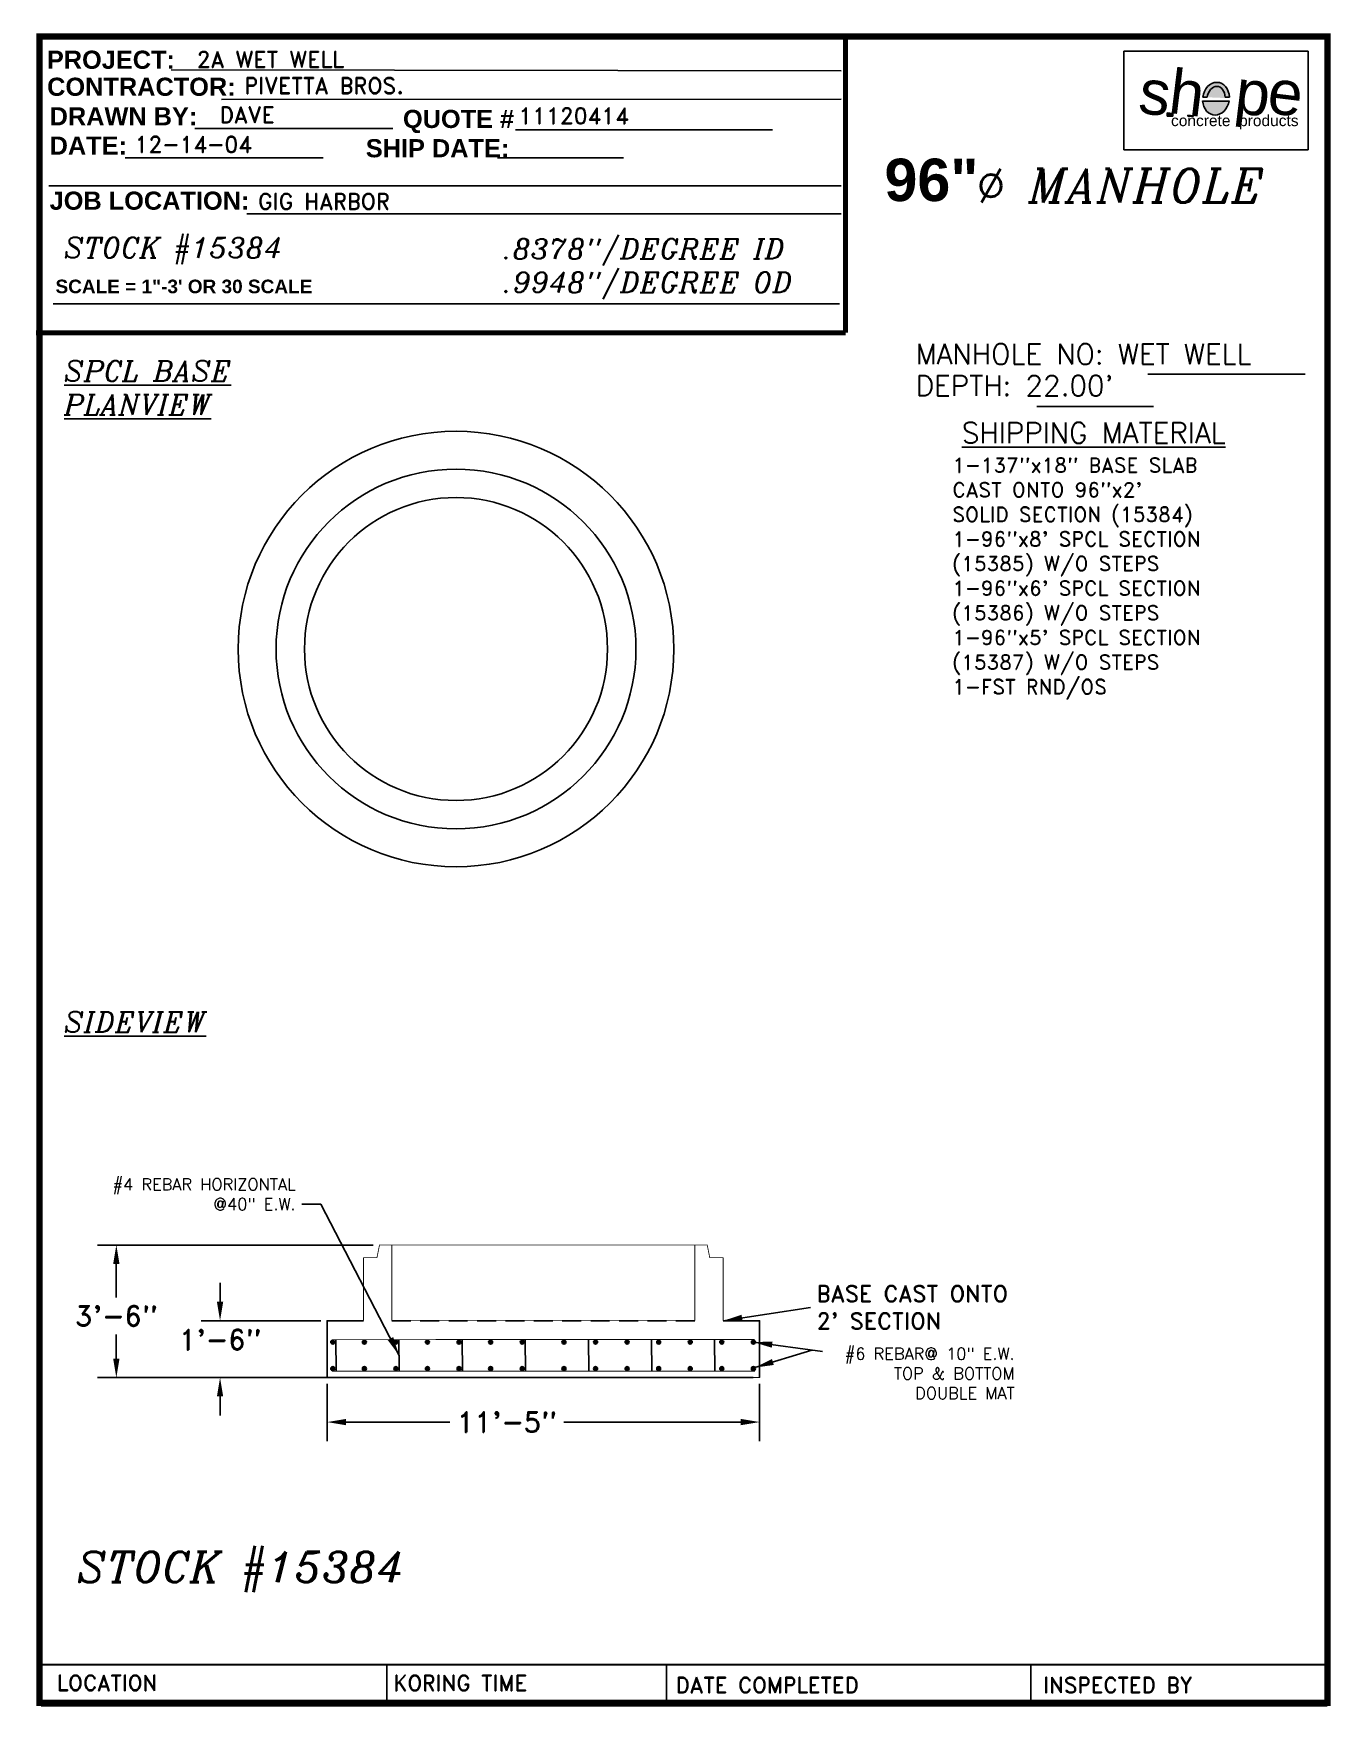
# Model space of a CAD drawing. Extents: x -389 to 2703, y -939 to 1387.
# Drawn here: x 578 to 989, y -1 to 529 of the extents above; entities that cross this region are included whole.
import ezdxf

# ---------------------------------------------------------------- set-up
doc = ezdxf.new("R2010")
doc.units = 0
doc.header["$LTSCALE"] = 24
doc.header["$MEASUREMENT"] = 0
doc.linetypes.add('HIDDEN', pattern=[0.375, 0.25, -0.125])
doc.layers.get('0').update_dxf_attribs({"linetype": 'CONTINUOUS'})
doc.layers.get('DEFPOINTS').update_dxf_attribs({"linetype": 'CONTINUOUS'})
for name, color, linetype in [('C', 7, 'CONTINUOUS'), ('DIM', 7, 'CONTINUOUS'), ('PIPE-PD', 7, 'CONTINUOUS'), ('W', 7, 'CONTINUOUS')]:
    doc.layers.add(name, color=color, linetype=linetype)
doc.styles.add('ITALICC', font='italicc', dxfattribs={"height": 4})
doc.styles.add('ROMAND', font='romand', dxfattribs={"height": 6.5})
doc.styles.add('ROMANS', font='romans', dxfattribs={"height": 6.5})
doc.styles.add('SANSSERIFBOLD', font='sasb____.pfb', dxfattribs={"height": 8})
doc.dimstyles.new('96MH', dxfattribs={"dimscale": 32, "dimtxt": 0.18, "dimasz": 0.1875, "dimexe": 0.1875, "dimexo": 0.0625, "dimgap": 0.0625, "dimtad": 0, "dimtih": 1, "dimtoh": 1, "dimzin": 12, "dimdsep": 46, "dimlunit": 4, "dimtxsty": 'ROMAND', "dimcen": 0.0625, "dimadec": 0, "dimazin": 0, "dimtfac": 1, "dimtdec": 0, "dimtofl": 0, "dimtmove": 0, "dimatfit": 1, "dimfxl": 0, "dimfrac": 2, "dimtolj": 1, "dimtzin": 12, "dimarcsym": 0})

# ---------------------------------------------------------------- blocks, each defined once
blk = doc.blocks.new('*D83')
at = {"color": 0, "lineweight": -2}
for p, q in [((671.45, 101.08), (671.45, 82.97)), ((808.45, 101.08), (808.45, 82.97)), ((677.45, 88.97), (710.29, 88.97)), ((802.45, 88.97), (746.48, 88.97))]:
    blk.add_line(p, q, dxfattribs=at)
at = {"color": 0}
for points in [[(677.45, 89.97), (677.45, 87.97), (671.45, 88.97)], [(802.45, 89.97), (802.45, 87.97), (808.45, 88.97)]]:
    blk.add_solid(points, dxfattribs=at)
at = {"layer": 'DEFPOINTS', "color": 0}
for p in [(671.45, 103.08), (808.45, 103.08), (808.45, 88.97)]:
    blk.add_point(p, dxfattribs=at)
at = {"color": 0, "insert": (728.38, 88.97), "char_height": 6.5, "attachment_point": 5, "style": 'ROMAND'}
blk.add_mtext('\\A1;11\'-5"', dxfattribs=at)
blk = doc.blocks.new('TITLEB')
for p, q in [((33.05, -10.04), (188.98, -10.28)), ((44.73, -16.98), (188.98, -16.89)), ((38.5, -23.71), (84.59, -23.71)), ((113.15, -24), (172.97, -24)), ((22.34, -30.54), (68.43, -30.54)), ((108.99, -30.54), (138.32, -30.54)), ((4.53, -37.04), (188.98, -37.04)), ((50.66, -43.55), (188.98, -43.55)), ((5.58, -64.56), (188.54, -64.56))]:
    blk.add_line(p, q)
at = {"style": 'SANSSERIFBOLD'}
for s, height, p in [('PROJECT:', 4.219, (4.1, -9.82)), ('CONTRACTOR:', 4.2188, (4.16, -16.11)), ('DRAWN BY:', 4.219, (4.74, -22.99)), ('QUOTE #', 4.219, (86.97, -23.6)), ('DATE:', 4.219, (4.74, -29.81)), ('SHIP DATE:', 4.219, (78.32, -30.42)), ('JOB LOCATION:', 4.2188, (4.74, -42.63)), ('SCALE = 1"-3\' OR 30 SCALE', 3.1641, (6.11, -62.07))]:
    blk.add_text(s, height=height, dxfattribs=at).set_placement(p)
at = {"layer": 'DIM', "style": 'ROMAND'}
blk.add_text('DAVE', height=3.75, dxfattribs=at).set_placement((44.29, -22.43))
for tag, p in [('NAME', (39, -9.52)), ('NAME', (50.05, -15.63)), ('#', (113.85, -22.65)), ('DATE', (24.53, -29.29)), ('DATE', (111.18, -29.29)), ('LOCATION', (53.22, -42.57))]:
    blk.add_attdef(tag, p, '', height=3.75, dxfattribs=at)
blk = doc.blocks.new('*D82')
at = {"color": 0, "lineweight": -2}
for p, q in [((637.53, 127.08), (637.53, 133.08)), ((669.45, 121.08), (631.53, 121.08)), ((680.95, 103.08), (631.53, 103.08)), ((637.53, 97.08), (637.53, 91.08))]:
    blk.add_line(p, q, dxfattribs=at)
at = {"color": 0}
for points in [[(636.53, 127.08), (638.53, 127.08), (637.53, 121.08)], [(636.53, 97.08), (638.53, 97.08), (637.53, 103.08)]]:
    blk.add_solid(points, dxfattribs=at)
at = {"layer": 'DEFPOINTS', "color": 0}
for p in [(671.45, 121.08), (637.53, 103.08), (682.95, 103.08)]:
    blk.add_point(p, dxfattribs=at)
at = {"color": 0, "insert": (637.53, 115.08), "char_height": 6.5, "attachment_point": 5, "style": 'ROMAND'}
blk.add_mtext('\\A1;1\'-6"', dxfattribs=at)
blk = doc.blocks.new('shope')
at = {"layer": 'C'}
h = blk.add_hatch(color=256, dxfattribs=at)
h.paths.add_polyline_path([(14.65, 12.51), (14.65, 11.35), (16.48, 11.35), (16.48, 12.27)], flags=16)
h.paths.add_polyline_path([(13.21, 31.56), (29.46, 29.57), (26.72, 7.24), (10.47, 9.23)], flags=9)
h = blk.add_hatch(color=256, dxfattribs=at)
h.paths.add_polyline_path([(21.61, 11.71), (21.61, 11.36), (23.45, 11.36), (23.45, 11.41)], flags=16)
h.paths.add_polyline_path([(13.21, 31.56), (29.46, 29.57), (26.72, 7.24), (10.47, 9.23)], flags=9)
h = blk.add_hatch(color=256, dxfattribs=at)
edge = h.paths.add_edge_path()
edge.add_ellipse((31.09, 17.24), major_axis=(-0.65, -4.14), ratio=0.722363, start_angle=103.1945, end_angle=269.7747, ccw=False)
edge.add_line((34.15, 17.72), (35.61, 17.72))
edge.add_ellipse((31.09, 17.24), major_axis=(-0.86, -5.48), ratio=0.809436, start_angle=102.3072, end_angle=272.2095)
edge.add_line((26.62, 17.72), (28.1, 17.72))
h = blk.add_hatch(color=5, dxfattribs=at)
edge = h.paths.add_edge_path()
edge.add_ellipse((31.09, 17.24), major_axis=(-0.86, -5.48), ratio=0.809436, start_angle=285.2918, end_angle=449.2249)
edge.add_line((35.52, 16.46), (26.58, 16.46))
for p, q in [((62.28, 33.32), (0, 33.32)), ((0, 33.32), (0, 0)), ((62.28, 0), (62.28, 33.32)), ((26.62, 17.72), (28.1, 17.72)), ((34.15, 17.72), (35.61, 17.72)), ((14.65, 12.51), (14.65, 11.35)), ((14.65, 12.51), (16.48, 12.27)), ((16.48, 11.35), (14.65, 11.35)), ((16.48, 12.27), (16.48, 11.35)), ((23.45, 11.41), (21.61, 11.71)), ((21.61, 11.71), (21.61, 11.36)), ((21.61, 11.36), (23.45, 11.36)), ((23.45, 11.36), (23.45, 11.41)), ((26.57, 16.46), (35.52, 16.46)), ((0, 0), (62.28, 0))]:
    blk.add_line(p, q, dxfattribs=at)
for major_axis, ratio, start_param, end_param in [((-0.86, -5.48), 0.809436, 1.785598, 4.750952), ((-0.65, -4.14), 0.722363, 1.801084, 4.708457), ((-0.86, -5.48), 0.809436, 4.979281, 7.840454)]:
    blk.add_ellipse((31.09, 17.24), major_axis=major_axis, ratio=ratio, start_param=start_param, end_param=end_param, dxfattribs=at)
at = {"layer": 'C', "char_height": 15, "width": 202.3125, "attachment_point": 1, "style": 'ROMAND'}
for s, insert, rotation in [('{\\f@Arial Unicode MS|b0|i0|c0|p34;s}', (6.26, 27.39), 353.0287), ('{\\f@Arial Unicode MS|b0|i0|c0|p34;h}', (16.48, 27.39), 353), ('{\\f@Arial Unicode MS|b0|i0|c0|p34;p}', (38.76, 27.39), 353), ('{\\f@Arial Unicode MS|b0|i0|c0|p34;e}', (49.79, 27.39), 353)]:
    blk.add_mtext(s, dxfattribs=dict(at, insert=insert, rotation=rotation))
at = {"layer": 'C', "insert": (15.9, 11.72), "char_height": 3.75, "width": 50.625, "attachment_point": 1, "style": 'ROMAND'}
blk.add_mtext('{\\f@Arial Unicode MS|b0|i0|c0|p34;concrete  products}', dxfattribs=at)
blk = doc.blocks.new('*D90')
at = {"color": 0, "lineweight": -2}
for p, q in [((686.05, 145.08), (598.67, 145.08)), ((604.67, 139.08), (604.67, 128.46)), ((604.67, 109.08), (604.67, 116.72)), ((806.45, 103.08), (598.67, 103.08))]:
    blk.add_line(p, q, dxfattribs=at)
at = {"color": 0}
for points in [[(603.67, 139.08), (605.67, 139.08), (604.67, 145.08)], [(603.67, 109.08), (605.67, 109.08), (604.67, 103.08)]]:
    blk.add_solid(points, dxfattribs=at)
at = {"layer": 'DEFPOINTS', "color": 0}
for p in [(688.05, 145.08), (604.67, 103.08), (808.45, 103.08)]:
    blk.add_point(p, dxfattribs=at)
at = {"color": 0, "insert": (604.67, 122.59), "char_height": 6.5, "attachment_point": 5, "style": 'ROMAND'}
blk.add_mtext('\\A1;3\'-6"', dxfattribs=at)

msp = doc.modelspace()

# ---------------------------------------------------------------- hatches: boundary and pattern name
for points in [[(673.87, 114.313, 1), (672.615, 114.313, 1)], [(683.87, 114.313, 1), (682.615, 114.313, 1)], [(693.87, 114.313, 1), (692.615, 114.313, 1)], [(703.87, 114.313, 1), (702.615, 114.313, 1)], [(713.87, 114.313, 1), (712.615, 114.313, 1)], [(723.87, 114.313, 1), (722.615, 114.313, 1)], [(733.87, 114.313, 1), (732.615, 114.313, 1)], [(747.105, 114.313, 1), (745.849, 114.313, 1)], [(757.105, 114.313, 1), (755.849, 114.313, 1)], [(767.105, 114.313, 1), (765.849, 114.313, 1)], [(777.105, 114.313, 1), (775.849, 114.313, 1)], [(787.105, 114.313, 1), (785.849, 114.313, 1)], [(797.105, 114.313, 1), (795.849, 114.313, 1)], [(807.105, 114.313, 1), (805.849, 114.313, 1)], [(673.87, 105.9, 1), (672.615, 105.9, 1)], [(683.87, 105.9, 1), (682.615, 105.9, 1)], [(693.87, 105.9, 1), (692.615, 105.9, 1)], [(703.87, 105.9, 1), (702.615, 105.9, 1)], [(713.87, 105.9, 1), (712.615, 105.9, 1)], [(723.87, 105.9, 1), (722.615, 105.9, 1)], [(733.87, 105.9, 1), (732.615, 105.9, 1)], [(747.105, 105.9, 1), (745.849, 105.9, 1)], [(757.105, 105.9, 1), (755.849, 105.9, 1)], [(767.105, 105.9, 1), (765.849, 105.9, 1)], [(777.105, 105.9, 1), (775.849, 105.9, 1)], [(787.105, 105.9, 1), (785.849, 105.9, 1)], [(797.105, 105.9, 1), (795.849, 105.9, 1)], [(807.105, 105.9, 1), (805.849, 105.9, 1)]]:
    msp.add_hatch(color=256).paths.add_polyline_path(points)

# ---------------------------------------------------------------- linework, layer by layer
for p, q in [((931.458, 421.081), (981.286, 421.081)), ((896.277, 410.787), (933.267, 410.787)), ((671.451, 103.076), (671.451, 121.076)), ((682.951, 121.076), (671.451, 121.076)), ((796.951, 121.076), (808.451, 121.076)), ((808.451, 103.076), (808.451, 121.076)), ((674.21, 115.093), (674.302, 105.12)), ((694.21, 115.093), (694.302, 105.12)), ((714.21, 115.093), (714.302, 105.12)), ((734.21, 115.093), (734.302, 105.12)), ((754.21, 115.093), (754.302, 105.12)), ((774.21, 115.093), (774.302, 105.12)), ((794.21, 115.093), (794.302, 105.12)), ((739.951, 103.076), (671.451, 103.076))]:
    msp.add_line(p, q)
at = {"const_width": 2}
msp.add_lwpolyline([(988.31, 0), (988.31, 528), (580.31, 528), (580.31, 0)], close=True, dxfattribs=at)
for points, const_width in [([(835.702, 527.322), (835.702, 434.23)], 1.6), ([(585.153, 434.127), (642.864, 434.127)], 0.5), ([(580.826, 12.069), (988.31, 12.069)], 0.66), ([(580.826, -0.349), (988.31, -0.349)], 1.65)]:
    msp.add_lwpolyline(points, dxfattribs=dict(const_width=const_width))
msp.add_lwpolyline([(579.223, 434.127, 1.6, 1.6, 0), (835.702, 434.127, 1.6, 1.6, 0)], format="xyseb")
for points in [[(682.951, 121.076), (671.451, 121.076), (671.451, 103.076)], [(796.951, 121.076), (808.451, 121.076), (808.451, 103.076)], [(894.341, 12.069), (894.341, -0.349)]]:
    msp.add_lwpolyline(points)
at = {"linetype": 'HIDDEN'}
msp.add_lwpolyline([(787.951, 121.076), (691.951, 121.076)], dxfattribs=at)
for centre, radius in [((712.275, 333.94), 69), ((673.242, 114.313), 0.628), ((683.242, 114.313), 0.628), ((693.242, 114.313), 0.628), ((703.242, 114.313), 0.628), ((713.242, 114.313), 0.628), ((723.242, 114.313), 0.628), ((733.242, 114.313), 0.628), ((746.477, 114.313), 0.628), ((756.477, 114.313), 0.628), ((766.477, 114.313), 0.628), ((776.477, 114.313), 0.628), ((786.477, 114.313), 0.628), ((796.477, 114.313), 0.628), ((806.477, 114.313), 0.628), ((673.242, 105.9), 0.628), ((683.242, 105.9), 0.628), ((693.242, 105.9), 0.628), ((703.242, 105.9), 0.628), ((713.242, 105.9), 0.628), ((723.242, 105.9), 0.628), ((733.242, 105.9), 0.628), ((746.477, 105.9), 0.628), ((756.477, 105.9), 0.628), ((766.477, 105.9), 0.628), ((776.477, 105.9), 0.628), ((786.477, 105.9), 0.628), ((796.477, 105.9), 0.628), ((806.477, 105.9), 0.628)]:
    msp.add_circle(centre, radius)
at = {"layer": 'PIPE-PD'}
for radius in [57, 48]:
    msp.add_circle((712.275, 333.94), radius, dxfattribs=at)
at = {"layer": 'W'}
for p, q in [((690.384, -0.349), (690.384, 12.069)), ((779.002, -0.349), (779.002, 12.069))]:
    msp.add_line(p, q, dxfattribs=at)
at = {"layer": 'W', "linetype": 'Continuous', "const_width": 0.25}
for points in [[(682.951, 141.076), (687.233, 141.076), (688.045, 145.076), (690.951, 145.076), (788.951, 145.076), (791.858, 145.076), (792.67, 141.076), (796.951, 141.076)], [(691.951, 121.076), (787.951, 121.076)]]:
    msp.add_lwpolyline(points, dxfattribs=at)
at = {"layer": 'W', "const_width": 0.3}
for points in [[(691.951, 121.076), (691.951, 145.076)], [(787.951, 121.076), (787.951, 145.076)], [(682.951, 121.076), (682.951, 141.076)], [(796.951, 121.076), (796.951, 141.076)], [(808.451, 121.076), (808.451, 103.076), (671.451, 103.076), (671.451, 121.076)], [(806.86, 115.096), (806.86, 115.096), (672.859, 115.089), (672.859, 115.089)], [(806.952, 105.124), (806.952, 105.124), (672.951, 105.116), (672.951, 105.116)]]:
    msp.add_lwpolyline(points, dxfattribs=at)

# ---------------------------------------------------------------- block references
at = {"layer": 'C', "xscale": 0.9375, "yscale": 0.9375, "zscale": 0.9375}
msp.add_blockref('shope', (923.873, 492.162), dxfattribs=at)
at = {"layer": 'W'}
ref = msp.add_blockref('TITLEB', (577.09, 531.175), dxfattribs=dict(at, xscale=1.36125, yscale=1.36125, zscale=1.36125))
ref.add_attrib('NAME', 'PIVETTA BROS.', (645.221, 509.897), dxfattribs={"layer": 'DIM', "height": 5.10469, "style": 'ROMAND'})
ref.add_attrib('LOCATION', 'GIG HARBOR', (649.535, 473.233), dxfattribs={"layer": 'DIM', "height": 5.1047, "style": 'ROMAND'})
ref.add_attrib('DATE', '12-14-04', (610.479, 491.299), dxfattribs={"layer": 'DIM', "height": 5.1047, "style": 'ROMAND'})
ref.add_attrib('NAME', '2A WET WELL', (630.177, 518.221), dxfattribs={"layer": 'DIM', "height": 5.10469, "style": 'ROMAND'})
ref.add_attrib('#', '11120414', (732.064, 500.341), dxfattribs={"layer": 'DIM', "height": 5.1047, "style": 'ROMAND'})

# ---------------------------------------------------------------- texts
for s, height, style, p in [('STOCK #15384', 6.4, 'ITALICC', (588.111, 457.931)), ('.8378"/DEGREE ID', 6.4, 'ITALICC', (727.233, 457.553)), ('.9948"/DEGREE OD', 6.4, 'ITALICC', (727.233, 446.965)), ('MANHOLE NO: WET WELL', 6.5, 'ROMANS', (857.842, 424.157)), ("DEPTH: 22.00'", 6.5, 'ROMANS', (857.842, 414.132)), ('%%USHIPPING MATERIAL', 6.5, 'ROMANS', (872.497, 399.182)), ('%%USIDEVIEW', 6.4, 'ITALICC', (588.111, 212.564)), ('STOCK #15384', 9.6, 'ITALICC', (592.159, 38.283)), ('LOCATION', 4.95, 'ROMAND', (585.84, 3.839)), ('KORING TIME', 4.95, 'ROMAND', (692.446, 3.79)), ('DATE COMPLETED', 4.95, 'ROMAND', (781.935, 3.154)), ('INSPECTED BY', 4.95, 'ROMAND', (898.294, 3.154))]:
    msp.add_text(s, height=height, dxfattribs=dict(style=style)).set_placement(p)
at = {"attachment_point": 1}
for s, insert, char_height, width, style in [('%%c MANHOLE', (877.157, 486.101), 10.70345, 269.4977, 'ITALICC'), ('{\\LSPCL BASE PLANVIEW}', (588.111, 425.245), 6.4, 83.74499, 'ITALICC'), ('1-137"x18" BASE SLAB\\PCAST ONTO 96"x2\' \\PSOLID SECTION (15384)\\P1-96"x8\' SPCL SECTION\\P(15385) W/O STEPS\\P1-96"x6\' SPCL SECTION\\P(15386) W/O STEPS\\P1-96"x5\' SPCL SECTION\\P(15387) W/O STEPS\\P1-FST RND/OS', (869.516, 394.548), 4.68, 138.6875, 'ROMAND')]:
    msp.add_mtext(s, dxfattribs=dict(at, insert=insert, char_height=char_height, width=width, style=style))
at = {"style": 'ROMAND'}
for s, insert, char_height, attachment_point in [('#4 REBAR HORIZONTAL\\P@40" E.W.', (661.469, 156.153), 3.75, 9), ("BASE CAST ONTO\\P2' SECTION", (826.537, 125.316), 5.2, 4), ('#6 REBAR@ 10" E.W.\\PTOP & BOTTOM\\PDOUBLE MAT', (889.238, 96.248), 3.75, 9)]:
    msp.add_mtext(s, dxfattribs=dict(at, insert=insert, char_height=char_height, attachment_point=attachment_point))
at = {"layer": 'W', "style": 'SANSSERIFBOLD'}
msp.add_text('96"', height=13.44, dxfattribs=at).set_placement((847.994, 475.884))

# ---------------------------------------------------------------- dimensions: what is measured, and where the dimension line sits
for base, p1, p2, picture, middle in [((604.666, 103.076), (688.045, 145.076), (808.451, 103.076), '*D90', (604.666, 122.593)), ((637.528, 103.076), (671.451, 121.076), (682.951, 103.076), '*D82', (637.528, 115.076))]:
    dim = msp.add_linear_dim(base=base, p1=p1, p2=p2, angle=90, dimstyle='96MH')
    dim.commit()
    dim.dimension.update_dxf_attribs({"geometry": picture, "text_midpoint": middle, "dimtype": 160})
dim = msp.add_linear_dim(base=(808.451, 88.973), p1=(671.451, 103.076), p2=(808.451, 103.076), dimstyle='96MH')
dim.commit()
dim.dimension.update_dxf_attribs({"geometry": '*D83', "text_midpoint": (728.382, 88.973), "dimtype": 160})

# ---------------------------------------------------------------- leaders
at = {"annotation_type": 0, "has_hookline": 1}
for points, hookline_direction, text_width in [([(694.256, 110.106), (669.469, 158.028), (663.469, 158.028)], 1, 66.071), ([(796.951, 121.076), (824.537, 125.316)], 0, 68.095), ([(806.477, 114.313), (828.419, 111.344)], 0, 62.321)]:
    msp.add_leader(points, dimstyle='96MH', override={"dimgap": 0.0625, "dimtad": 0}, dxfattribs=dict(at, hookline_direction=hookline_direction, text_width=text_width))
msp.add_leader([(806.925, 106.248), (824.95, 111.775)], dimstyle='96MH', override={"dimgap": 0.0625, "dimtad": 0})

doc.saveas('drawing.dxf')
